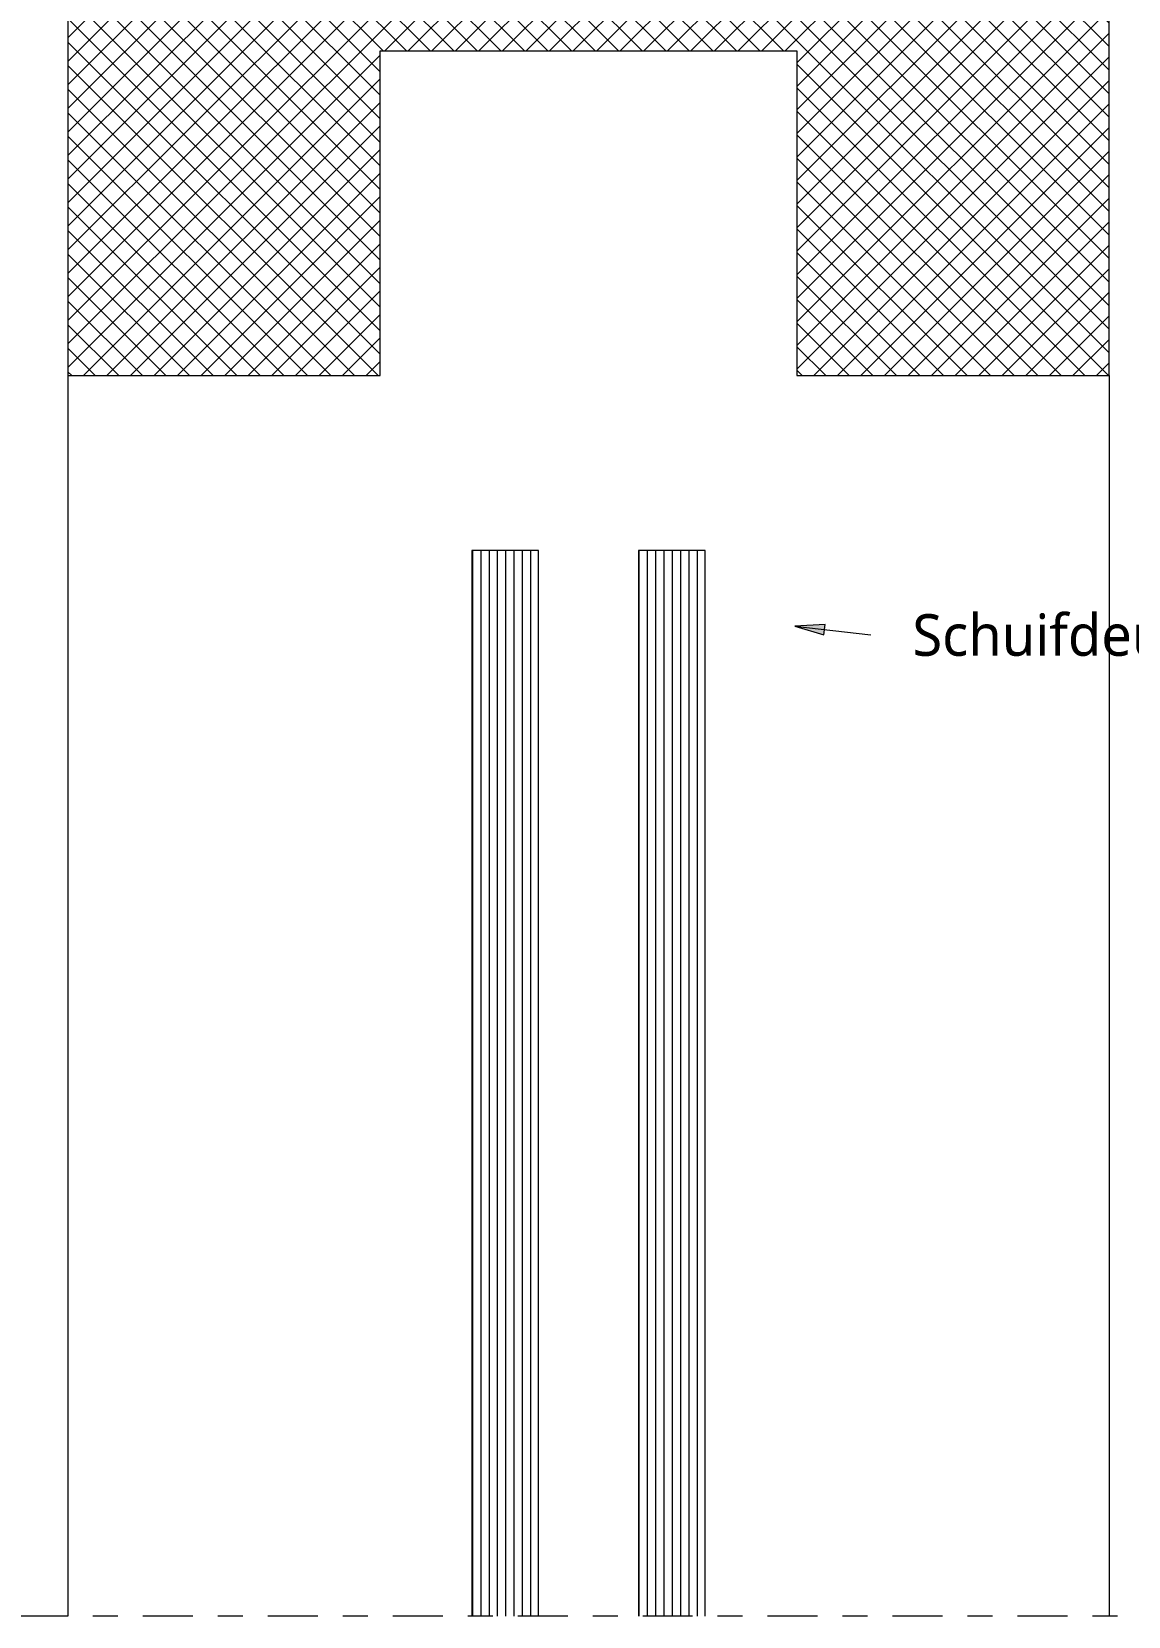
# Model space of a CAD drawing. Header units: millimetres. Extents: x 32900 to 38291, y -18988 to 4133.
# Drawn here: x 37860.1 to 37991.7, y -8284.3 to -8094 of the extents above; entities that cross this region are included whole.
import ezdxf

# ---------------------------------------------------------------- set-up
doc = ezdxf.new("R2010")
doc.units = ezdxf.units.MM
doc.linetypes.add('MV_center', pattern=[15, 6, -3, 3, -3])
for name, color, linetype, lineweight in [('A-DETL', 90, 'Continuous', 13), ('A-DETL-GENF', 92, 'Continuous', 18), ('A-DETL-THIN', 151, 'Continuous', 18), ('G-ANNO-TEXT', 231, 'Continuous', 13)]:
    doc.layers.add(name, color=color, linetype=linetype, lineweight=lineweight)
doc.styles.add('Segoe UI', font='segoeui.ttf', dxfattribs={"height": 5})
pattern_1 = [(90, (0, 0), (-1, 1e-16), [])]

# ---------------------------------------------------------------- blocks, each defined once
blk = doc.blocks.new('NLRS_00_DI_maskeer - Type 1-4234925-Details ziekenhuis Utiliteitsgebouw')
at = {"layer": 'A-DETL-GENF', "linetype": 'MV_center'}
blk.add_line((332, 0), (-100, 0), dxfattribs=at)

msp = doc.modelspace()

# ---------------------------------------------------------------- hatches: boundary and pattern name
at = {"layer": 'A-DETL-GENF', "lineweight": 13}
h = msp.add_hatch(dxfattribs=at)
h.set_pattern_fill('FP_18', color=250, style=0, pattern_type=2)
h.set_pattern_definition([(45, (0, 0), (-1.41421356, 1.41421356), []), (135, (0, 0), (-1.41421356, -1.41421356), [])])
h.paths.add_polyline_path([(37864.41, -8135.27), (37901.91, -8135.27), (37901.91, -8096.27), (37951.91, -8096.27), (37951.91, -8135.27), (37989.41, -8135.27), (37989.41, -8060.27), (37864.41, -8060.27)])
h = msp.add_hatch(dxfattribs=at)
h.set_pattern_fill('FP_41', color=254, style=0, pattern_type=2)
h.set_pattern_definition(pattern_1)
h.paths.add_polyline_path([(37920.91, -8284.27), (37920.91, -8156.27), (37912.91, -8156.27), (37912.91, -8284.27)])
h = msp.add_hatch(dxfattribs=at)
h.set_pattern_fill('FP_41', color=254, style=0, pattern_type=2)
h.set_pattern_definition(pattern_1)
h.paths.add_polyline_path([(37940.91, -8284.27), (37940.91, -8156.27), (37932.91, -8156.27), (37932.91, -8284.27)])
at = {"layer": 'G-ANNO-TEXT'}
msp.add_hatch(color=7, dxfattribs=at).paths.add_polyline_path([(37951.66, -8165.36), (37955.17, -8166.41), (37955.31, -8165.15)])

# ---------------------------------------------------------------- linework, layer by layer
at = {"layer": 'A-DETL'}
for p, q in [((37901.91, -8135.27), (37901.91, -8096.27)), ((37901.91, -8096.27), (37951.91, -8096.27)), ((37951.91, -8096.27), (37951.91, -8135.27)), ((37864.41, -8135.27), (37864.41, -8284.27)), ((37989.41, -8135.27), (37989.41, -8284.27))]:
    msp.add_line(p, q, dxfattribs=at)
at = {"layer": 'A-DETL-THIN'}
for p, q in [((37864.41, -8060.27), (37864.41, -8135.27)), ((37989.41, -8135.27), (37989.41, -8060.27)), ((37864.41, -8135.27), (37901.91, -8135.27)), ((37951.91, -8135.27), (37989.41, -8135.27)), ((37920.91, -8156.27), (37912.91, -8156.27)), ((37912.91, -8156.27), (37912.91, -8284.27)), ((37920.91, -8284.27), (37920.91, -8156.27)), ((37932.91, -8156.27), (37932.91, -8284.27)), ((37940.91, -8156.27), (37932.91, -8156.27)), ((37940.91, -8284.27), (37940.91, -8156.27))]:
    msp.add_line(p, q, dxfattribs=at)
at = {"layer": 'G-ANNO-TEXT', "color": 250}
for p, q in [((37955.31, -8165.15), (37951.66, -8165.36)), ((37951.66, -8165.36), (37955.17, -8166.41)), ((37951.66, -8165.36), (37960.79, -8166.42)), ((37955.17, -8166.41), (37955.31, -8165.15))]:
    msp.add_line(p, q, dxfattribs=at)

# ---------------------------------------------------------------- block references
at = {"layer": 'A-DETL-GENF', "linetype": 'MV_center'}
msp.add_blockref('NLRS_00_DI_maskeer - Type 1-4234925-Details ziekenhuis Utiliteitsgebouw', (37757.41, -8284.27), dxfattribs=at)

# ---------------------------------------------------------------- texts
at = {"layer": 'G-ANNO-TEXT', "color": 7, "insert": (37965.79, -8163.92), "char_height": 5, "width": 107.1055, "attachment_point": 1, "style": 'Segoe UI'}
msp.add_mtext('Schuifdeur Metaglas HSL-9A', dxfattribs=at)

doc.saveas('drawing.dxf')
